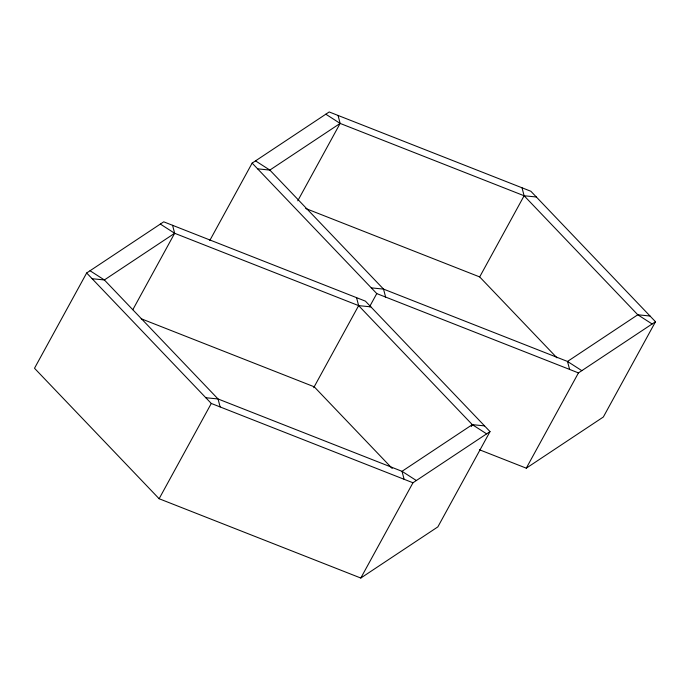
<?xml version="1.0" encoding="UTF-8"?>
<svg xmlns="http://www.w3.org/2000/svg" width="690" height="690" viewBox="0 0 690 690"><rect width="100%" height="100%" fill="white"/><g stroke="black" fill="none" stroke-linecap="round" stroke-linejoin="round"><path stroke-width="1.03" d="M86.664 272.99L34.5 368.262L159.123 498.732L360.801 578.039L437.857 526.884L490.021 431.604L365.398 301.133L163.72 221.826L86.664 272.99L211.287 403.46L412.965 482.767L490.021 431.604M132.825 309.689L174.656 233.28L172.569 225.311M209.795 240.474L252.143 163.116L329.199 111.961L530.877 191.268L655.5 321.738L603.336 417.01L526.28 468.174L479.438 449.751M297.77 200.799L340.136 123.415L338.048 115.437M159.123 498.732L211.287 403.46M313.7 387.694L358.636 305.627L356.549 297.657M369.538 306.791L376.766 293.586L252.143 163.116M556.951 357.817L479.679 276.923L524.115 195.762L522.028 187.784M360.801 578.039L412.965 482.767M471.287 426.532L472.314 424.643L484.553 425.877M526.28 468.174L578.444 372.902L655.5 321.738M370.866 306.86L358.636 305.627L174.656 233.28L104.363 279.95L92.132 278.717M536.346 196.995L524.115 195.762L340.136 123.415L269.842 170.076L257.612 168.843M486.64 433.855L472.314 424.643L402.02 471.313L218.049 398.967L205.81 397.733M371.298 287.859L383.528 289.101L567.508 361.448L581.825 370.651M650.032 316.011L637.793 314.778L567.508 361.448L569.595 369.417M305.704 208.501L479.679 276.923M376.766 293.586L578.444 372.902M141.226 318.763L314.2 386.788L392.213 468.467M325.818 114.204L340.136 123.415M652.119 323.981L637.793 314.778L524.115 195.762M255.524 160.874L269.842 170.076L383.528 289.101L385.615 297.071M160.339 224.069L174.656 233.28M90.045 270.739L104.363 279.95L218.049 398.967L220.136 406.936M416.346 480.525L402.02 471.313L404.107 479.283M358.636 305.627L472.314 424.643"/></g></svg>
